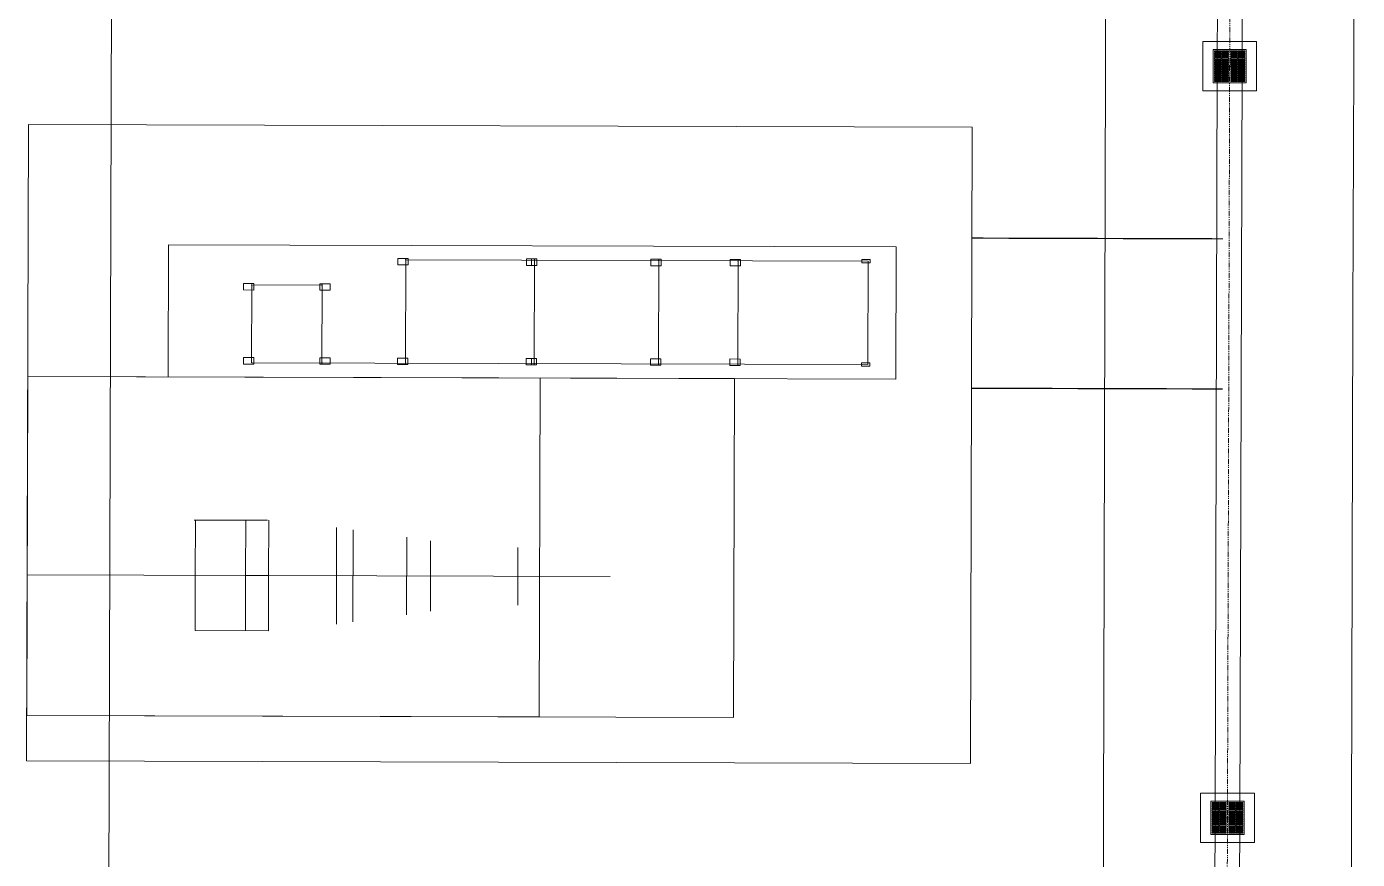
# Model space of a CAD drawing. Header units: feet. Extents: x 2383389 to 2386040, y 1992760 to 1995674.
# Drawn here: x 2384875.7 to 2385036.7, y 1992971.5 to 1993072.2 of the extents above; entities that cross this region are included whole.
import ezdxf

# ---------------------------------------------------------------- set-up
doc = ezdxf.new("R2010")
doc.units = ezdxf.units.FT
doc.header["$MEASUREMENT"] = 0
doc.linetypes.add('PHANTOM2', pattern=[1.25, 0.625, -0.125, 0.125, -0.125, 0.125, -0.125])
doc.layers.get('0').update_dxf_attribs({"lineweight": 15})
doc.layers.add('0 Construction Lines', color=8, linetype='Continuous', transparency=0.5)
doc.layers.add('0 Feature Lines', color=90, linetype='Continuous')
doc.layers.add('CJ-TOPO-PIPE', color=11, linetype='PHANTOM2')
for name, color, linetype, lineweight, true_color in [('C-PRKG-CONC', 1, 'Continuous', 0, 0xff0000), ('C-STRM-PIPE', 7, 'Continuous', 0, 0x00cc33), ('C-STRM-STRC', 7, 'Continuous', 0, 0x00cc33)]:
    doc.layers.add(name, color=color, linetype=linetype, lineweight=lineweight, true_color=true_color)

msp = doc.modelspace()

# ---------------------------------------------------------------- linework, layer by layer
at = {"lineweight": 5}
for p, q in [((2384921.58577, 1993044.02426, -0.36168), (2384921.54931, 1993031.52431, -0.36168)), ((2384977.51153, 1993043.86113, -0.36168), (2384921.58577, 1993044.02426, -0.36168)), ((2384936.7909, 1993043.3599, -0.36168), (2384936.79319, 1993044.1459, -0.36168)), ((2384937.11124, 1993031.47892, -0.36168), (2384937.1477, 1993043.97887, -0.36168)), ((2384952.17764, 1993043.93503, -0.36168), (2384952.14118, 1993031.43508, -0.36168)), ((2384961.7876, 1993043.90699, -0.36168), (2384961.75114, 1993031.40705, -0.36168)), ((2384977.51153, 1993043.86113, -0.36168), (2384977.47507, 1993031.36118, -0.36168)), ((2384902.90839, 1993031.57868, -0.36168), (2384902.93585, 1993040.99464, -0.36168)), ((2384911.45182, 1993040.9698, -0.36168), (2384902.93585, 1993040.99464, -0.36168)), ((2384911.45182, 1993040.9698, -0.36168), (2384911.42435, 1993031.55384, -0.36168)), ((2384977.47507, 1993031.36118, -0.36168), (2384902.90839, 1993031.57868, -0.36168)), ((2384936.76005, 1993032.09995, -0.36168), (2384936.75776, 1993031.31395, -0.36168)), ((2384913.1889, 1993005.79859, -0.36168), (2384913.20594, 1993011.64156, -0.36168)), ((2384915.20512, 1993011.35473, -0.36168), (2384915.17267, 1993000.23078, -0.36168)), ((2384921.68154, 1993010.46084, -0.36168), (2384921.65419, 1993001.08688, -0.36168)), ((2384924.57023, 1993010.00941, -0.36168), (2384924.54547, 1993001.52144, -0.36168)), ((2384935.12481, 1993005.7346, -0.36168), (2384935.13502, 1993009.23459, -0.36168)), ((2384875.76906, 1993005.90774, -0.36168), (2384946.28983, 1993005.70204, -0.36168)), ((2384896.10197, 1993005.84843, -0.36168), (2384896.08247, 1992999.16146, -0.36168)), ((2384902.18495, 1993005.83068, -0.36168), (2384902.16544, 1992999.14371, -0.36168)), ((2384902.18495, 1993005.83068, -0.36168), (2384904.98093, 1993005.82253, -0.36168)), ((2384904.98093, 1993005.82253, -0.36168), (2384904.96143, 1992999.13556, -0.36168)), ((2384913.1889, 1993005.79859, -0.36168), (2384913.17186, 1992999.95561, -0.36168)), ((2384935.12481, 1993005.7346, -0.36168), (2384935.1146, 1993002.23462, -0.36168)), ((2384896.08247, 1992999.16146, -0.36168), (2384904.96143, 1992999.13556, -0.36168))]:
    msp.add_line(p, q, dxfattribs=at)
at = {"color": 0, "lineweight": 5}
for p, q in [((2384895.95581, 1993012.53588, -0.36168), (2384904.83477, 1993012.50998, -0.36168)), ((2384896.10197, 1993005.84843, -0.36168), (2384896.12148, 1993012.5354, -0.36168)), ((2384902.18495, 1993005.83068, -0.36168), (2384902.20445, 1993012.51766, -0.36168)), ((2384904.98093, 1993005.82253, -0.36168), (2384905.00044, 1993012.5095, -0.36168))]:
    msp.add_line(p, q, dxfattribs=at)
at = {"color": 150, "lineweight": 5, "elevation": -0.36168}
for points in [[(2384875.92803, 1993060.4075), (2384990.09454, 1993060.0745), (2384989.86994, 1992983.07482), (2384875.70343, 1992983.40783)], [(2384921.85396, 1993043.40347), (2384920.60396, 1993043.40712), (2384920.60626, 1993044.19312), (2384921.85625, 1993044.18947)], [(2384937.41589, 1993043.35808), (2384936.1659, 1993043.36173), (2384936.16819, 1993044.14772), (2384937.41819, 1993044.14408)], [(2384937.18759, 1993043.93875), (2384937.10759, 1993043.93898), (2384937.10782, 1993044.01898), (2384937.18782, 1993044.01875)], [(2384952.44583, 1993043.31424), (2384951.19583, 1993043.31789), (2384951.19813, 1993044.10388), (2384952.44812, 1993044.10024)], [(2384962.05579, 1993043.28621), (2384960.80579, 1993043.28986), (2384960.80809, 1993044.07585), (2384962.05808, 1993044.07221)], [(2384976.74314, 1993044.07137), (2384977.74314, 1993044.06846), (2384977.74194, 1993043.65746), (2384976.74194, 1993043.66037)], [(2384903.20404, 1993040.37386), (2384901.95405, 1993040.37751), (2384901.95634, 1993041.1635), (2384903.20633, 1993041.15986)], [(2384912.428, 1993040.34695), (2384911.17801, 1993040.3506), (2384911.1803, 1993041.1366), (2384912.4303, 1993041.13295)], [(2384901.9322, 1993032.20153), (2384903.18219, 1993032.19789), (2384903.1799, 1993031.41189), (2384901.92991, 1993031.41554)], [(2384911.15616, 1993032.17463), (2384912.40615, 1993032.17098), (2384912.40386, 1993031.38499), (2384911.15387, 1993031.38863)], [(2384920.57312, 1993032.14716), (2384921.82311, 1993032.14352), (2384921.82082, 1993031.35752), (2384920.57083, 1993031.36116)], [(2384936.13505, 1993032.10177), (2384937.38505, 1993032.09812), (2384937.38276, 1993031.31213), (2384936.13276, 1993031.31577)], [(2384951.16499, 1993032.05793), (2384952.41498, 1993032.05428), (2384952.41269, 1993031.26829), (2384951.1627, 1993031.27193)], [(2384960.77495, 1993032.0299), (2384962.02494, 1993032.02625), (2384962.02265, 1993031.24026), (2384960.77266, 1993031.2439)], [(2384976.70668, 1993031.57143), (2384977.70668, 1993031.56851), (2384977.70548, 1993031.15751), (2384976.70548, 1993031.16043)]]:
    msp.add_lwpolyline(points, close=True, dxfattribs=at)
for points in [[(2384921.62565, 1993043.98414), (2384921.54565, 1993043.98437), (2384921.54589, 1993044.06437), (2384921.62588, 1993044.06414)], [(2384952.21752, 1993043.89491), (2384952.13752, 1993043.89514), (2384952.13775, 1993043.97514), (2384952.21775, 1993043.97491)], [(2384961.82748, 1993043.86688), (2384961.74748, 1993043.86711), (2384961.74771, 1993043.94711), (2384961.82771, 1993043.94688)], [(2384902.97574, 1993040.95453), (2384902.89574, 1993040.95476), (2384902.89597, 1993041.03476)], [(2384911.4117, 1993040.92992), (2384911.41193, 1993041.00992), (2384911.49193, 1993041.00969)], [(2384902.8685, 1993031.6188), (2384902.9485, 1993031.61857), (2384902.94827, 1993031.53857)], [(2384911.46447, 1993031.59373), (2384911.46423, 1993031.51373), (2384911.38423, 1993031.51396)], [(2384921.58942, 1993031.56419), (2384921.58919, 1993031.48419), (2384921.50919, 1993031.48443)], [(2384937.15136, 1993031.5188), (2384937.15112, 1993031.4388), (2384937.07112, 1993031.43904), (2384937.07136, 1993031.51904)], [(2384952.18129, 1993031.47496), (2384952.18106, 1993031.39496), (2384952.10106, 1993031.3952)], [(2384961.79125, 1993031.44693), (2384961.79102, 1993031.36693), (2384961.71102, 1993031.36716)]]:
    msp.add_lwpolyline(points, dxfattribs=at)
at = {"layer": '0 Construction Lines', "color": 6, "lineweight": 5}
msp.add_line((2384887.48014, 1993594.88896, 1.50536), (2384885.46679, 1992901.84452, -0.69145), dxfattribs=at)
at = {"layer": '0 Feature Lines', "lineweight": 5, "elevation": -0.36168}
for points in [[(2384892.83899, 1993029.85805), (2384892.88566, 1993045.85798), (2384980.88529, 1993045.6013), (2384980.83862, 1993029.60137)], [(2384937.8388, 1993029.72679), (2384937.71921, 1992988.72696), (2384875.71947, 1992988.90781), (2384875.83906, 1993029.90763), (2384980.83862, 1993029.60137)]]:
    msp.add_lwpolyline(points, dxfattribs=at)
msp.add_lwpolyline([(2384961.20811, 1992988.65845), (2384875.71947, 1992988.90781), (2384875.83906, 1993029.90763), (2384961.3277, 1993029.65828)], close=True, dxfattribs=at)
at = {"layer": 'C-PRKG-CONC'}
for points, elevation in [([(2385006.68181, 1993221.78154), (2385006.49698, 1993158.41628), (2385006.40925, 1993128.33943), (2385006.232, 1993067.57261), (2385006.14387, 1993037.35751), (2385005.96683, 1992976.66496), (2385005.87944, 1992946.70477)], 284.15485), ([(2385035.8795, 1992946.67826), (2385035.96688, 1992976.63613), (2385036.14455, 1993037.54777), (2385036.23275, 1993067.78465), (2385036.40976, 1993128.47289), (2385036.68194, 1993221.78251)], 286.44088)]:
    msp.add_lwpolyline(points, dxfattribs=dict(at, elevation=elevation))
at = {"layer": 'C-STRM-PIPE', "color": 102, "linetype": 'Continuous', "lineweight": 0, "true_color": 0x00cc33}
for p, q in [((2385019.73176, 1993067.46979), (2385019.99707, 1993158.4265)), ((2385022.73174, 1993067.46104), (2385022.99705, 1993158.41775)), ((2385019.46644, 1992976.51061), (2385019.73176, 1993067.46979)), ((2385022.46643, 1992976.50185), (2385022.73174, 1993067.46104)), ((2385019.13097, 1992861.49972), (2385019.46644, 1992976.51061)), ((2385022.13096, 1992861.49097), (2385022.46643, 1992976.50185))]:
    msp.add_line(p, q, dxfattribs=at)
at = {"layer": 'C-STRM-PIPE', "const_width": 0.1524, "flags": 128}
for points in [[(2384990.0293, 1993046.65793), (2385020.4208, 1993046.56928)], [(2384989.97631, 1993028.49134), (2385020.36781, 1993028.40269)]]:
    msp.add_lwpolyline(points, dxfattribs=at)
at = {"layer": 'C-STRM-STRC'}
for points in [[(2385024.48175, 1993070.46541, 0), (2385024.48175, 1993064.46541, 0), (2385017.98175, 1993064.46541, 0), (2385017.98175, 1993070.46541, 0), (2385024.48175, 1993070.46541, 0)], [(2385023.23175, 1993069.46541, 0), (2385023.23175, 1993065.46541, 0), (2385019.23175, 1993065.46541, 0), (2385019.23175, 1993069.46541, 0), (2385023.23175, 1993069.46541, 0)], [(2385019.37881, 1993069.31835, 0), (2385019.37881, 1993069.1909, 0), (2385020.19253, 1993069.1909, 0), (2385020.19253, 1993069.31835, 0), (2385019.37881, 1993069.31835, 0)], [(2385019.37881, 1993069.09286, 0), (2385019.37881, 1993068.96541, 0), (2385020.19253, 1993068.96541, 0), (2385020.19253, 1993069.09286, 0), (2385019.37881, 1993069.09286, 0)], [(2385019.37881, 1993068.86737, 0), (2385019.37881, 1993068.73992, 0), (2385020.19253, 1993068.73992, 0), (2385020.19253, 1993068.86737, 0), (2385019.37881, 1993068.86737, 0)], [(2385019.37881, 1993068.64188, 0), (2385019.37881, 1993068.51443, 0), (2385020.19253, 1993068.51443, 0), (2385020.19253, 1993068.64188, 0), (2385019.37881, 1993068.64188, 0)], [(2385020.27097, 1993069.31835, 0), (2385020.27097, 1993069.1909, 0), (2385021.08469, 1993069.1909, 0), (2385021.08469, 1993069.31835, 0), (2385020.27097, 1993069.31835, 0)], [(2385020.27097, 1993069.09286, 0), (2385020.27097, 1993068.96541, 0), (2385021.08469, 1993068.96541, 0), (2385021.08469, 1993069.09286, 0), (2385020.27097, 1993069.09286, 0)], [(2385020.27097, 1993068.86737, 0), (2385020.27097, 1993068.73992, 0), (2385021.08469, 1993068.73992, 0), (2385021.08469, 1993068.86737, 0), (2385020.27097, 1993068.86737, 0)], [(2385020.27097, 1993068.64188, 0), (2385020.27097, 1993068.51443, 0), (2385021.08469, 1993068.51443, 0), (2385021.08469, 1993068.64188, 0), (2385020.27097, 1993068.64188, 0)], [(2385021.37881, 1993069.31835, 0), (2385021.37881, 1993069.1909, 0), (2385022.19253, 1993069.1909, 0), (2385022.19253, 1993069.31835, 0), (2385021.37881, 1993069.31835, 0)], [(2385021.37881, 1993069.09286, 0), (2385021.37881, 1993068.96541, 0), (2385022.19253, 1993068.96541, 0), (2385022.19253, 1993069.09286, 0), (2385021.37881, 1993069.09286, 0)], [(2385021.37881, 1993068.86737, 0), (2385021.37881, 1993068.73992, 0), (2385022.19253, 1993068.73992, 0), (2385022.19253, 1993068.86737, 0), (2385021.37881, 1993068.86737, 0)], [(2385021.37881, 1993068.64188, 0), (2385021.37881, 1993068.51443, 0), (2385022.19253, 1993068.51443, 0), (2385022.19253, 1993068.64188, 0), (2385021.37881, 1993068.64188, 0)], [(2385022.27097, 1993069.31835, 0), (2385022.27097, 1993069.1909, 0), (2385023.08469, 1993069.1909, 0), (2385023.08469, 1993069.31835, 0), (2385022.27097, 1993069.31835, 0)], [(2385022.27097, 1993069.09286, 0), (2385022.27097, 1993068.96541, 0), (2385023.08469, 1993068.96541, 0), (2385023.08469, 1993069.09286, 0), (2385022.27097, 1993069.09286, 0)], [(2385022.27097, 1993068.86737, 0), (2385022.27097, 1993068.73992, 0), (2385023.08469, 1993068.73992, 0), (2385023.08469, 1993068.86737, 0), (2385022.27097, 1993068.86737, 0)], [(2385022.27097, 1993068.64188, 0), (2385022.27097, 1993068.51443, 0), (2385023.08469, 1993068.51443, 0), (2385023.08469, 1993068.64188, 0), (2385022.27097, 1993068.64188, 0)], [(2385019.37881, 1993068.41639, 0), (2385019.37881, 1993068.28894, 0), (2385020.19253, 1993068.28894, 0), (2385020.19253, 1993068.41639, 0), (2385019.37881, 1993068.41639, 0)], [(2385019.37881, 1993068.1909, 0), (2385019.37881, 1993068.06345, 0), (2385020.19253, 1993068.06345, 0), (2385020.19253, 1993068.1909, 0), (2385019.37881, 1993068.1909, 0)], [(2385019.37881, 1993067.96541, 0), (2385019.37881, 1993067.83796, 0), (2385020.19253, 1993067.83796, 0), (2385020.19253, 1993067.96541, 0), (2385019.37881, 1993067.96541, 0)], [(2385019.37881, 1993067.73992, 0), (2385019.37881, 1993067.61247, 0), (2385020.19253, 1993067.61247, 0), (2385020.19253, 1993067.73992, 0), (2385019.37881, 1993067.73992, 0)], [(2385019.37881, 1993067.51443, 0), (2385019.37881, 1993067.38698, 0), (2385020.19253, 1993067.38698, 0), (2385020.19253, 1993067.51443, 0), (2385019.37881, 1993067.51443, 0)], [(2385019.37881, 1993067.31835, 0), (2385019.37881, 1993067.1909, 0), (2385020.19253, 1993067.1909, 0), (2385020.19253, 1993067.31835, 0), (2385019.37881, 1993067.31835, 0)], [(2385019.37881, 1993067.09286, 0), (2385019.37881, 1993066.96541, 0), (2385020.19253, 1993066.96541, 0), (2385020.19253, 1993067.09286, 0), (2385019.37881, 1993067.09286, 0)], [(2385019.37881, 1993066.86737, 0), (2385019.37881, 1993066.73992, 0), (2385020.19253, 1993066.73992, 0), (2385020.19253, 1993066.86737, 0), (2385019.37881, 1993066.86737, 0)], [(2385020.27097, 1993068.41639, 0), (2385020.27097, 1993068.28894, 0), (2385021.08469, 1993068.28894, 0), (2385021.08469, 1993068.41639, 0), (2385020.27097, 1993068.41639, 0)], [(2385020.27097, 1993068.1909, 0), (2385020.27097, 1993068.06345, 0), (2385021.08469, 1993068.06345, 0), (2385021.08469, 1993068.1909, 0), (2385020.27097, 1993068.1909, 0)], [(2385020.27097, 1993067.96541, 0), (2385020.27097, 1993067.83796, 0), (2385021.08469, 1993067.83796, 0), (2385021.08469, 1993067.96541, 0), (2385020.27097, 1993067.96541, 0)], [(2385020.27097, 1993067.73992, 0), (2385020.27097, 1993067.61247, 0), (2385021.08469, 1993067.61247, 0), (2385021.08469, 1993067.73992, 0), (2385020.27097, 1993067.73992, 0)], [(2385020.27097, 1993067.51443, 0), (2385020.27097, 1993067.38698, 0), (2385021.08469, 1993067.38698, 0), (2385021.08469, 1993067.51443, 0), (2385020.27097, 1993067.51443, 0)], [(2385020.27097, 1993067.31835, 0), (2385020.27097, 1993067.1909, 0), (2385021.08469, 1993067.1909, 0), (2385021.08469, 1993067.31835, 0), (2385020.27097, 1993067.31835, 0)], [(2385020.27097, 1993067.09286, 0), (2385020.27097, 1993066.96541, 0), (2385021.08469, 1993066.96541, 0), (2385021.08469, 1993067.09286, 0), (2385020.27097, 1993067.09286, 0)], [(2385020.27097, 1993066.86737, 0), (2385020.27097, 1993066.73992, 0), (2385021.08469, 1993066.73992, 0), (2385021.08469, 1993066.86737, 0), (2385020.27097, 1993066.86737, 0)], [(2385021.37881, 1993068.41639, 0), (2385021.37881, 1993068.28894, 0), (2385022.19253, 1993068.28894, 0), (2385022.19253, 1993068.41639, 0), (2385021.37881, 1993068.41639, 0)], [(2385021.37881, 1993068.1909, 0), (2385021.37881, 1993068.06345, 0), (2385022.19253, 1993068.06345, 0), (2385022.19253, 1993068.1909, 0), (2385021.37881, 1993068.1909, 0)], [(2385021.37881, 1993067.96541, 0), (2385021.37881, 1993067.83796, 0), (2385022.19253, 1993067.83796, 0), (2385022.19253, 1993067.96541, 0), (2385021.37881, 1993067.96541, 0)], [(2385021.37881, 1993067.73992, 0), (2385021.37881, 1993067.61247, 0), (2385022.19253, 1993067.61247, 0), (2385022.19253, 1993067.73992, 0), (2385021.37881, 1993067.73992, 0)], [(2385021.37881, 1993067.51443, 0), (2385021.37881, 1993067.38698, 0), (2385022.19253, 1993067.38698, 0), (2385022.19253, 1993067.51443, 0), (2385021.37881, 1993067.51443, 0)], [(2385021.37881, 1993067.31835, 0), (2385021.37881, 1993067.1909, 0), (2385022.19253, 1993067.1909, 0), (2385022.19253, 1993067.31835, 0), (2385021.37881, 1993067.31835, 0)], [(2385021.37881, 1993067.09286, 0), (2385021.37881, 1993066.96541, 0), (2385022.19253, 1993066.96541, 0), (2385022.19253, 1993067.09286, 0), (2385021.37881, 1993067.09286, 0)], [(2385021.37881, 1993066.86737, 0), (2385021.37881, 1993066.73992, 0), (2385022.19253, 1993066.73992, 0), (2385022.19253, 1993066.86737, 0), (2385021.37881, 1993066.86737, 0)], [(2385022.27097, 1993068.41639, 0), (2385022.27097, 1993068.28894, 0), (2385023.08469, 1993068.28894, 0), (2385023.08469, 1993068.41639, 0), (2385022.27097, 1993068.41639, 0)], [(2385022.27097, 1993068.1909, 0), (2385022.27097, 1993068.06345, 0), (2385023.08469, 1993068.06345, 0), (2385023.08469, 1993068.1909, 0), (2385022.27097, 1993068.1909, 0)], [(2385022.27097, 1993067.96541, 0), (2385022.27097, 1993067.83796, 0), (2385023.08469, 1993067.83796, 0), (2385023.08469, 1993067.96541, 0), (2385022.27097, 1993067.96541, 0)], [(2385022.27097, 1993067.73992, 0), (2385022.27097, 1993067.61247, 0), (2385023.08469, 1993067.61247, 0), (2385023.08469, 1993067.73992, 0), (2385022.27097, 1993067.73992, 0)], [(2385022.27097, 1993067.51443, 0), (2385022.27097, 1993067.38698, 0), (2385023.08469, 1993067.38698, 0), (2385023.08469, 1993067.51443, 0), (2385022.27097, 1993067.51443, 0)], [(2385022.27097, 1993067.31835, 0), (2385022.27097, 1993067.1909, 0), (2385023.08469, 1993067.1909, 0), (2385023.08469, 1993067.31835, 0), (2385022.27097, 1993067.31835, 0)], [(2385022.27097, 1993067.09286, 0), (2385022.27097, 1993066.96541, 0), (2385023.08469, 1993066.96541, 0), (2385023.08469, 1993067.09286, 0), (2385022.27097, 1993067.09286, 0)], [(2385022.27097, 1993066.86737, 0), (2385022.27097, 1993066.73992, 0), (2385023.08469, 1993066.73992, 0), (2385023.08469, 1993066.86737, 0), (2385022.27097, 1993066.86737, 0)], [(2385019.37881, 1993066.64188, 0), (2385019.37881, 1993066.51443, 0), (2385020.19253, 1993066.51443, 0), (2385020.19253, 1993066.64188, 0), (2385019.37881, 1993066.64188, 0)], [(2385019.37881, 1993066.41639, 0), (2385019.37881, 1993066.28894, 0), (2385020.19253, 1993066.28894, 0), (2385020.19253, 1993066.41639, 0), (2385019.37881, 1993066.41639, 0)], [(2385019.37881, 1993066.1909, 0), (2385019.37881, 1993066.06345, 0), (2385020.19253, 1993066.06345, 0), (2385020.19253, 1993066.1909, 0), (2385019.37881, 1993066.1909, 0)], [(2385019.37881, 1993065.96541, 0), (2385019.37881, 1993065.83796, 0), (2385020.19253, 1993065.83796, 0), (2385020.19253, 1993065.96541, 0), (2385019.37881, 1993065.96541, 0)], [(2385019.37881, 1993065.73992, 0), (2385019.37881, 1993065.61247, 0), (2385020.19253, 1993065.61247, 0), (2385020.19253, 1993065.73992, 0), (2385019.37881, 1993065.73992, 0)], [(2385020.27097, 1993066.64188, 0), (2385020.27097, 1993066.51443, 0), (2385021.08469, 1993066.51443, 0), (2385021.08469, 1993066.64188, 0), (2385020.27097, 1993066.64188, 0)], [(2385020.27097, 1993066.41639, 0), (2385020.27097, 1993066.28894, 0), (2385021.08469, 1993066.28894, 0), (2385021.08469, 1993066.41639, 0), (2385020.27097, 1993066.41639, 0)], [(2385020.27097, 1993066.1909, 0), (2385020.27097, 1993066.06345, 0), (2385021.08469, 1993066.06345, 0), (2385021.08469, 1993066.1909, 0), (2385020.27097, 1993066.1909, 0)], [(2385020.27097, 1993065.96541, 0), (2385020.27097, 1993065.83796, 0), (2385021.08469, 1993065.83796, 0), (2385021.08469, 1993065.96541, 0), (2385020.27097, 1993065.96541, 0)], [(2385020.27097, 1993065.73992, 0), (2385020.27097, 1993065.61247, 0), (2385021.08469, 1993065.61247, 0), (2385021.08469, 1993065.73992, 0), (2385020.27097, 1993065.73992, 0)], [(2385021.37881, 1993066.64188, 0), (2385021.37881, 1993066.51443, 0), (2385022.19253, 1993066.51443, 0), (2385022.19253, 1993066.64188, 0), (2385021.37881, 1993066.64188, 0)], [(2385021.37881, 1993066.41639, 0), (2385021.37881, 1993066.28894, 0), (2385022.19253, 1993066.28894, 0), (2385022.19253, 1993066.41639, 0), (2385021.37881, 1993066.41639, 0)], [(2385021.37881, 1993066.1909, 0), (2385021.37881, 1993066.06345, 0), (2385022.19253, 1993066.06345, 0), (2385022.19253, 1993066.1909, 0), (2385021.37881, 1993066.1909, 0)], [(2385021.37881, 1993065.96541, 0), (2385021.37881, 1993065.83796, 0), (2385022.19253, 1993065.83796, 0), (2385022.19253, 1993065.96541, 0), (2385021.37881, 1993065.96541, 0)], [(2385021.37881, 1993065.73992, 0), (2385021.37881, 1993065.61247, 0), (2385022.19253, 1993065.61247, 0), (2385022.19253, 1993065.73992, 0), (2385021.37881, 1993065.73992, 0)], [(2385022.27097, 1993066.64188, 0), (2385022.27097, 1993066.51443, 0), (2385023.08469, 1993066.51443, 0), (2385023.08469, 1993066.64188, 0), (2385022.27097, 1993066.64188, 0)], [(2385022.27097, 1993066.41639, 0), (2385022.27097, 1993066.28894, 0), (2385023.08469, 1993066.28894, 0), (2385023.08469, 1993066.41639, 0), (2385022.27097, 1993066.41639, 0)], [(2385022.27097, 1993066.1909, 0), (2385022.27097, 1993066.06345, 0), (2385023.08469, 1993066.06345, 0), (2385023.08469, 1993066.1909, 0), (2385022.27097, 1993066.1909, 0)], [(2385022.27097, 1993065.96541, 0), (2385022.27097, 1993065.83796, 0), (2385023.08469, 1993065.83796, 0), (2385023.08469, 1993065.96541, 0), (2385022.27097, 1993065.96541, 0)], [(2385022.27097, 1993065.73992, 0), (2385022.27097, 1993065.61247, 0), (2385023.08469, 1993065.61247, 0), (2385023.08469, 1993065.73992, 0), (2385022.27097, 1993065.73992, 0)], [(2385024.21644, 1992979.50623, 0), (2385024.21644, 1992973.50623, 0), (2385017.71644, 1992973.50623, 0), (2385017.71644, 1992979.50623, 0), (2385024.21644, 1992979.50623, 0)], [(2385022.96644, 1992978.50623, 0), (2385022.96644, 1992974.50623, 0), (2385018.96644, 1992974.50623, 0), (2385018.96644, 1992978.50623, 0), (2385022.96644, 1992978.50623, 0)], [(2385019.11349, 1992978.35917, 0), (2385019.11349, 1992978.23172, 0), (2385019.92722, 1992978.23172, 0), (2385019.92722, 1992978.35917, 0), (2385019.11349, 1992978.35917, 0)], [(2385020.00565, 1992978.35917, 0), (2385020.00565, 1992978.23172, 0), (2385020.81938, 1992978.23172, 0), (2385020.81938, 1992978.35917, 0), (2385020.00565, 1992978.35917, 0)], [(2385021.11349, 1992978.35917, 0), (2385021.11349, 1992978.23172, 0), (2385021.92722, 1992978.23172, 0), (2385021.92722, 1992978.35917, 0), (2385021.11349, 1992978.35917, 0)], [(2385022.00565, 1992978.35917, 0), (2385022.00565, 1992978.23172, 0), (2385022.81938, 1992978.23172, 0), (2385022.81938, 1992978.35917, 0), (2385022.00565, 1992978.35917, 0)], [(2385019.11349, 1992978.13368, 0), (2385019.11349, 1992978.00623, 0), (2385019.92722, 1992978.00623, 0), (2385019.92722, 1992978.13368, 0), (2385019.11349, 1992978.13368, 0)], [(2385019.11349, 1992977.90819, 0), (2385019.11349, 1992977.78074, 0), (2385019.92722, 1992977.78074, 0), (2385019.92722, 1992977.90819, 0), (2385019.11349, 1992977.90819, 0)], [(2385019.11349, 1992977.6827, 0), (2385019.11349, 1992977.55525, 0), (2385019.92722, 1992977.55525, 0), (2385019.92722, 1992977.6827, 0), (2385019.11349, 1992977.6827, 0)], [(2385019.11349, 1992977.45721, 0), (2385019.11349, 1992977.32976, 0), (2385019.92722, 1992977.32976, 0), (2385019.92722, 1992977.45721, 0), (2385019.11349, 1992977.45721, 0)], [(2385019.11349, 1992977.23172, 0), (2385019.11349, 1992977.10427, 0), (2385019.92722, 1992977.10427, 0), (2385019.92722, 1992977.23172, 0), (2385019.11349, 1992977.23172, 0)], [(2385019.11349, 1992977.00623, 0), (2385019.11349, 1992976.87878, 0), (2385019.92722, 1992976.87878, 0), (2385019.92722, 1992977.00623, 0), (2385019.11349, 1992977.00623, 0)], [(2385019.11349, 1992976.78074, 0), (2385019.11349, 1992976.65329, 0), (2385019.92722, 1992976.65329, 0), (2385019.92722, 1992976.78074, 0), (2385019.11349, 1992976.78074, 0)], [(2385020.00565, 1992978.13368, 0), (2385020.00565, 1992978.00623, 0), (2385020.81938, 1992978.00623, 0), (2385020.81938, 1992978.13368, 0), (2385020.00565, 1992978.13368, 0)], [(2385020.00565, 1992977.90819, 0), (2385020.00565, 1992977.78074, 0), (2385020.81938, 1992977.78074, 0), (2385020.81938, 1992977.90819, 0), (2385020.00565, 1992977.90819, 0)], [(2385020.00565, 1992977.6827, 0), (2385020.00565, 1992977.55525, 0), (2385020.81938, 1992977.55525, 0), (2385020.81938, 1992977.6827, 0), (2385020.00565, 1992977.6827, 0)], [(2385020.00565, 1992977.45721, 0), (2385020.00565, 1992977.32976, 0), (2385020.81938, 1992977.32976, 0), (2385020.81938, 1992977.45721, 0), (2385020.00565, 1992977.45721, 0)], [(2385020.00565, 1992977.23172, 0), (2385020.00565, 1992977.10427, 0), (2385020.81938, 1992977.10427, 0), (2385020.81938, 1992977.23172, 0), (2385020.00565, 1992977.23172, 0)], [(2385020.00565, 1992977.00623, 0), (2385020.00565, 1992976.87878, 0), (2385020.81938, 1992976.87878, 0), (2385020.81938, 1992977.00623, 0), (2385020.00565, 1992977.00623, 0)], [(2385020.00565, 1992976.78074, 0), (2385020.00565, 1992976.65329, 0), (2385020.81938, 1992976.65329, 0), (2385020.81938, 1992976.78074, 0), (2385020.00565, 1992976.78074, 0)], [(2385021.11349, 1992978.13368, 0), (2385021.11349, 1992978.00623, 0), (2385021.92722, 1992978.00623, 0), (2385021.92722, 1992978.13368, 0), (2385021.11349, 1992978.13368, 0)], [(2385021.11349, 1992977.90819, 0), (2385021.11349, 1992977.78074, 0), (2385021.92722, 1992977.78074, 0), (2385021.92722, 1992977.90819, 0), (2385021.11349, 1992977.90819, 0)], [(2385021.11349, 1992977.6827, 0), (2385021.11349, 1992977.55525, 0), (2385021.92722, 1992977.55525, 0), (2385021.92722, 1992977.6827, 0), (2385021.11349, 1992977.6827, 0)], [(2385021.11349, 1992977.45721, 0), (2385021.11349, 1992977.32976, 0), (2385021.92722, 1992977.32976, 0), (2385021.92722, 1992977.45721, 0), (2385021.11349, 1992977.45721, 0)], [(2385021.11349, 1992977.23172, 0), (2385021.11349, 1992977.10427, 0), (2385021.92722, 1992977.10427, 0), (2385021.92722, 1992977.23172, 0), (2385021.11349, 1992977.23172, 0)], [(2385021.11349, 1992977.00623, 0), (2385021.11349, 1992976.87878, 0), (2385021.92722, 1992976.87878, 0), (2385021.92722, 1992977.00623, 0), (2385021.11349, 1992977.00623, 0)], [(2385021.11349, 1992976.78074, 0), (2385021.11349, 1992976.65329, 0), (2385021.92722, 1992976.65329, 0), (2385021.92722, 1992976.78074, 0), (2385021.11349, 1992976.78074, 0)], [(2385022.00565, 1992978.13368, 0), (2385022.00565, 1992978.00623, 0), (2385022.81938, 1992978.00623, 0), (2385022.81938, 1992978.13368, 0), (2385022.00565, 1992978.13368, 0)], [(2385022.00565, 1992977.90819, 0), (2385022.00565, 1992977.78074, 0), (2385022.81938, 1992977.78074, 0), (2385022.81938, 1992977.90819, 0), (2385022.00565, 1992977.90819, 0)], [(2385022.00565, 1992977.6827, 0), (2385022.00565, 1992977.55525, 0), (2385022.81938, 1992977.55525, 0), (2385022.81938, 1992977.6827, 0), (2385022.00565, 1992977.6827, 0)], [(2385022.00565, 1992977.45721, 0), (2385022.00565, 1992977.32976, 0), (2385022.81938, 1992977.32976, 0), (2385022.81938, 1992977.45721, 0), (2385022.00565, 1992977.45721, 0)], [(2385022.00565, 1992977.23172, 0), (2385022.00565, 1992977.10427, 0), (2385022.81938, 1992977.10427, 0), (2385022.81938, 1992977.23172, 0), (2385022.00565, 1992977.23172, 0)], [(2385022.00565, 1992977.00623, 0), (2385022.00565, 1992976.87878, 0), (2385022.81938, 1992976.87878, 0), (2385022.81938, 1992977.00623, 0), (2385022.00565, 1992977.00623, 0)], [(2385022.00565, 1992976.78074, 0), (2385022.00565, 1992976.65329, 0), (2385022.81938, 1992976.65329, 0), (2385022.81938, 1992976.78074, 0), (2385022.00565, 1992976.78074, 0)], [(2385019.11349, 1992976.55525, 0), (2385019.11349, 1992976.4278, 0), (2385019.92722, 1992976.4278, 0), (2385019.92722, 1992976.55525, 0), (2385019.11349, 1992976.55525, 0)], [(2385019.11349, 1992976.35917, 0), (2385019.11349, 1992976.23172, 0), (2385019.92722, 1992976.23172, 0), (2385019.92722, 1992976.35917, 0), (2385019.11349, 1992976.35917, 0)], [(2385019.11349, 1992976.13368, 0), (2385019.11349, 1992976.00623, 0), (2385019.92722, 1992976.00623, 0), (2385019.92722, 1992976.13368, 0), (2385019.11349, 1992976.13368, 0)], [(2385019.11349, 1992975.90819, 0), (2385019.11349, 1992975.78074, 0), (2385019.92722, 1992975.78074, 0), (2385019.92722, 1992975.90819, 0), (2385019.11349, 1992975.90819, 0)], [(2385019.11349, 1992975.6827, 0), (2385019.11349, 1992975.55525, 0), (2385019.92722, 1992975.55525, 0), (2385019.92722, 1992975.6827, 0), (2385019.11349, 1992975.6827, 0)], [(2385019.11349, 1992975.45721, 0), (2385019.11349, 1992975.32976, 0), (2385019.92722, 1992975.32976, 0), (2385019.92722, 1992975.45721, 0), (2385019.11349, 1992975.45721, 0)], [(2385019.11349, 1992975.23172, 0), (2385019.11349, 1992975.10427, 0), (2385019.92722, 1992975.10427, 0), (2385019.92722, 1992975.23172, 0), (2385019.11349, 1992975.23172, 0)], [(2385020.00565, 1992976.55525, 0), (2385020.00565, 1992976.4278, 0), (2385020.81938, 1992976.4278, 0), (2385020.81938, 1992976.55525, 0), (2385020.00565, 1992976.55525, 0)], [(2385020.00565, 1992976.35917, 0), (2385020.00565, 1992976.23172, 0), (2385020.81938, 1992976.23172, 0), (2385020.81938, 1992976.35917, 0), (2385020.00565, 1992976.35917, 0)], [(2385020.00565, 1992976.13368, 0), (2385020.00565, 1992976.00623, 0), (2385020.81938, 1992976.00623, 0), (2385020.81938, 1992976.13368, 0), (2385020.00565, 1992976.13368, 0)], [(2385020.00565, 1992975.90819, 0), (2385020.00565, 1992975.78074, 0), (2385020.81938, 1992975.78074, 0), (2385020.81938, 1992975.90819, 0), (2385020.00565, 1992975.90819, 0)], [(2385020.00565, 1992975.6827, 0), (2385020.00565, 1992975.55525, 0), (2385020.81938, 1992975.55525, 0), (2385020.81938, 1992975.6827, 0), (2385020.00565, 1992975.6827, 0)], [(2385020.00565, 1992975.45721, 0), (2385020.00565, 1992975.32976, 0), (2385020.81938, 1992975.32976, 0), (2385020.81938, 1992975.45721, 0), (2385020.00565, 1992975.45721, 0)], [(2385020.00565, 1992975.23172, 0), (2385020.00565, 1992975.10427, 0), (2385020.81938, 1992975.10427, 0), (2385020.81938, 1992975.23172, 0), (2385020.00565, 1992975.23172, 0)], [(2385021.11349, 1992976.55525, 0), (2385021.11349, 1992976.4278, 0), (2385021.92722, 1992976.4278, 0), (2385021.92722, 1992976.55525, 0), (2385021.11349, 1992976.55525, 0)], [(2385021.11349, 1992976.35917, 0), (2385021.11349, 1992976.23172, 0), (2385021.92722, 1992976.23172, 0), (2385021.92722, 1992976.35917, 0), (2385021.11349, 1992976.35917, 0)], [(2385021.11349, 1992976.13368, 0), (2385021.11349, 1992976.00623, 0), (2385021.92722, 1992976.00623, 0), (2385021.92722, 1992976.13368, 0), (2385021.11349, 1992976.13368, 0)], [(2385021.11349, 1992975.90819, 0), (2385021.11349, 1992975.78074, 0), (2385021.92722, 1992975.78074, 0), (2385021.92722, 1992975.90819, 0), (2385021.11349, 1992975.90819, 0)], [(2385021.11349, 1992975.6827, 0), (2385021.11349, 1992975.55525, 0), (2385021.92722, 1992975.55525, 0), (2385021.92722, 1992975.6827, 0), (2385021.11349, 1992975.6827, 0)], [(2385021.11349, 1992975.45721, 0), (2385021.11349, 1992975.32976, 0), (2385021.92722, 1992975.32976, 0), (2385021.92722, 1992975.45721, 0), (2385021.11349, 1992975.45721, 0)], [(2385021.11349, 1992975.23172, 0), (2385021.11349, 1992975.10427, 0), (2385021.92722, 1992975.10427, 0), (2385021.92722, 1992975.23172, 0), (2385021.11349, 1992975.23172, 0)], [(2385022.00565, 1992976.55525, 0), (2385022.00565, 1992976.4278, 0), (2385022.81938, 1992976.4278, 0), (2385022.81938, 1992976.55525, 0), (2385022.00565, 1992976.55525, 0)], [(2385022.00565, 1992976.35917, 0), (2385022.00565, 1992976.23172, 0), (2385022.81938, 1992976.23172, 0), (2385022.81938, 1992976.35917, 0), (2385022.00565, 1992976.35917, 0)], [(2385022.00565, 1992976.13368, 0), (2385022.00565, 1992976.00623, 0), (2385022.81938, 1992976.00623, 0), (2385022.81938, 1992976.13368, 0), (2385022.00565, 1992976.13368, 0)], [(2385022.00565, 1992975.90819, 0), (2385022.00565, 1992975.78074, 0), (2385022.81938, 1992975.78074, 0), (2385022.81938, 1992975.90819, 0), (2385022.00565, 1992975.90819, 0)], [(2385022.00565, 1992975.6827, 0), (2385022.00565, 1992975.55525, 0), (2385022.81938, 1992975.55525, 0), (2385022.81938, 1992975.6827, 0), (2385022.00565, 1992975.6827, 0)], [(2385022.00565, 1992975.45721, 0), (2385022.00565, 1992975.32976, 0), (2385022.81938, 1992975.32976, 0), (2385022.81938, 1992975.45721, 0), (2385022.00565, 1992975.45721, 0)], [(2385022.00565, 1992975.23172, 0), (2385022.00565, 1992975.10427, 0), (2385022.81938, 1992975.10427, 0), (2385022.81938, 1992975.23172, 0), (2385022.00565, 1992975.23172, 0)], [(2385019.11349, 1992975.00623, 0), (2385019.11349, 1992974.87878, 0), (2385019.92722, 1992974.87878, 0), (2385019.92722, 1992975.00623, 0), (2385019.11349, 1992975.00623, 0)], [(2385019.11349, 1992974.78074, 0), (2385019.11349, 1992974.65329, 0), (2385019.92722, 1992974.65329, 0), (2385019.92722, 1992974.78074, 0), (2385019.11349, 1992974.78074, 0)], [(2385020.00565, 1992975.00623, 0), (2385020.00565, 1992974.87878, 0), (2385020.81938, 1992974.87878, 0), (2385020.81938, 1992975.00623, 0), (2385020.00565, 1992975.00623, 0)], [(2385020.00565, 1992974.78074, 0), (2385020.00565, 1992974.65329, 0), (2385020.81938, 1992974.65329, 0), (2385020.81938, 1992974.78074, 0), (2385020.00565, 1992974.78074, 0)], [(2385021.11349, 1992975.00623, 0), (2385021.11349, 1992974.87878, 0), (2385021.92722, 1992974.87878, 0), (2385021.92722, 1992975.00623, 0), (2385021.11349, 1992975.00623, 0)], [(2385021.11349, 1992974.78074, 0), (2385021.11349, 1992974.65329, 0), (2385021.92722, 1992974.65329, 0), (2385021.92722, 1992974.78074, 0), (2385021.11349, 1992974.78074, 0)], [(2385022.00565, 1992975.00623, 0), (2385022.00565, 1992974.87878, 0), (2385022.81938, 1992974.87878, 0), (2385022.81938, 1992975.00623, 0), (2385022.00565, 1992975.00623, 0)], [(2385022.00565, 1992974.78074, 0), (2385022.00565, 1992974.65329, 0), (2385022.81938, 1992974.65329, 0), (2385022.81938, 1992974.78074, 0), (2385022.00565, 1992974.78074, 0)]]:
    msp.add_polyline3d(points, dxfattribs=at)
for centre in [(2385021.23175, 1993067.46541), (2385020.96644, 1992976.50623)]:
    msp.add_ellipse(centre, major_axis=(-0.03536, 0.03536), ratio=0.999999989, start_param=2.356194485, end_param=8.639379792, dxfattribs=at)
at = {"layer": 'CJ-TOPO-PIPE', "lineweight": 5}
for p, q in [((2385021.49706, 1993158.42212), (2385021.23175, 1993067.46541)), ((2385021.23175, 1993067.46541), (2385020.96644, 1992976.50623)), ((2385020.96644, 1992976.50623), (2385020.63096, 1992861.49535))]:
    msp.add_line(p, q, dxfattribs=at)

doc.saveas('drawing.dxf')
